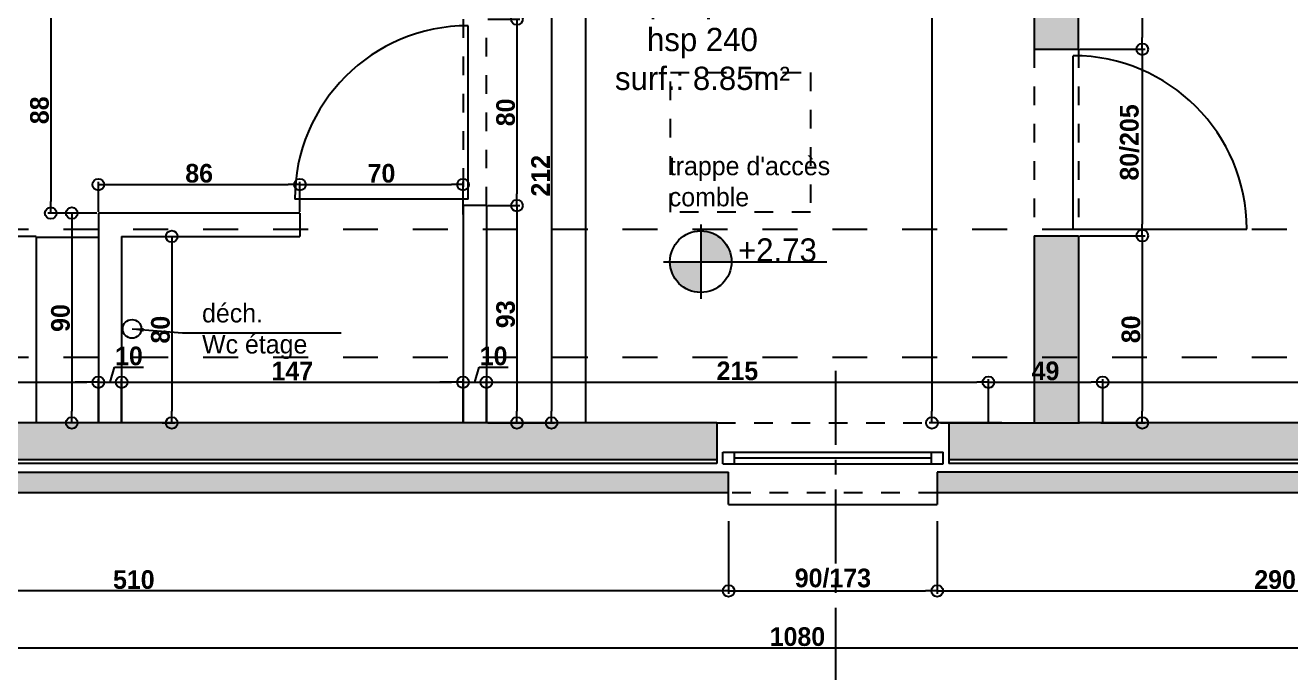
# Model space of a CAD drawing. Header units: millimetres. Extents: x -44462 to 306987, y -116160 to 12874.
# Drawn here: x -8121 to -7578, y -56552 to -56275 of the extents above; entities that cross this region are included whole.
import ezdxf

# ---------------------------------------------------------------- set-up
doc = ezdxf.new("R2010")
doc.units = ezdxf.units.MM
doc.header["$PDMODE"] = 35
doc.header["$PDSIZE"] = 10
doc.linetypes.add('AXES', pattern=[50.8, 31.75, -6.35, 6.35, -6.35])
doc.linetypes.add('TRAIT_4', pattern=[20, 10, -10])
for name, color, linetype in [('AVP_HACHURES', 8, 'Continuous'), ('BLANC', 7, 'Continuous'), ('COTES', 1, 'Continuous'), ('COULEUR 8', 8, 'Continuous'), ('CYAN', 4, 'Continuous'), ('EGOUTTAGE', 6, 'Continuous'), ('EQUIP', 5, 'Continuous'), ('JAUNE', 2, 'Continuous'), ('ROUGE', 1, 'Continuous'), ('TEXTE', 1, 'Continuous')]:
    doc.layers.add(name, color=color, linetype=linetype)
doc.styles.add('CENTURY GOTHIC', font='GOTHIC.TTF')
doc.styles.add('Century Gothic Gras', font='GOTHICB.TTF')
doc.styles.add('COMICS', font='comic.TTF', dxfattribs={"height": 10})
doc.dimstyles.new('1-50', dxfattribs={"dimtxt": 8, "dimasz": 5, "dimexe": 1.25, "dimexo": 0.625, "dimtad": 1, "dimdec": 0, "dimtxsty": 'Century Gothic Gras', "dimblk": 'ORIGIN', "dimcen": 5, "dimclrd": 8, "dimclre": 5, "dimclrt": 6, "dimadec": 0, "dimazin": 0, "dimtfac": 1, "dimtdec": 0, "dimtmove": 0, "dimatfit": 3, "dimfxl": 0, "dimarcsym": 0})

# ---------------------------------------------------------------- blocks, each defined once
blk = doc.blocks.new('_Origin')
at = {"color": 0, "linetype": 'Continuous', "lineweight": -2}
blk.add_line((0, 0), (-1, 0), dxfattribs=at)
blk.add_circle((0, 0), 0.5, dxfattribs=at)
blk = doc.blocks.new('*D222')
at = {"layer": 'COTES', "color": 8, "lineweight": -2}
for p, q in [((-8085.09, -56427.74), (-8083.18, -56421.35)), ((-8083.18, -56421.35), (-8070.71, -56421.35)), ((-8095.09, -56427.74), (-8100.09, -56427.74)), ((-8090.09, -56427.74), (-8080.09, -56427.74)), ((-8090.09, -56427.74), (-8080.09, -56427.74)), ((-8075.09, -56427.74), (-8070.09, -56427.74))]:
    blk.add_line(p, q, dxfattribs=at)
at = {"layer": 'COTES', "color": 5, "lineweight": -2}
for p, q in [((-8090.09, -56444.57), (-8090.09, -56426.49)), ((-8080.09, -56444.57), (-8080.09, -56426.49))]:
    blk.add_line(p, q, dxfattribs=at)
at = {"layer": 'Defpoints', "color": 0}
for p in [(-8080.09, -56427.74), (-8090.09, -56445.19), (-8080.09, -56445.19)]:
    blk.add_point(p, dxfattribs=at)
at = {"layer": 'COTES', "color": 8, "lineweight": -2, "xscale": 5, "yscale": 5, "zscale": 5}
blk.add_blockref('_Origin', (-8090.09, -56427.74), dxfattribs=at)
at = {"layer": 'COTES', "color": 8, "lineweight": -2, "xscale": 5, "yscale": 5, "zscale": 5, "rotation": 180}
blk.add_blockref('_Origin', (-8080.09, -56427.74), dxfattribs=at)
at = {"layer": 'COTES', "color": 6, "insert": (-8076.95, -56416.52), "char_height": 8, "attachment_point": 5, "style": 'Century Gothic Gras'}
blk.add_mtext('10', dxfattribs=at)
blk = doc.blocks.new('*D223')
at = {"layer": 'COTES', "color": 5, "lineweight": -2}
for p, q in [((-8080.09, -56444.57), (-8080.09, -56426.49)), ((-7933.59, -56444.57), (-7933.59, -56426.49))]:
    blk.add_line(p, q, dxfattribs=at)
at = {"layer": 'COTES', "color": 8, "lineweight": -2}
blk.add_line((-8075.09, -56427.74), (-7938.59, -56427.74), dxfattribs=at)
at = {"layer": 'Defpoints', "color": 0}
for p in [(-7933.59, -56427.74), (-8080.09, -56445.19), (-7933.59, -56445.19)]:
    blk.add_point(p, dxfattribs=at)
at = {"layer": 'COTES', "color": 8, "lineweight": -2, "xscale": 5, "yscale": 5, "zscale": 5, "rotation": 180}
blk.add_blockref('_Origin', (-8080.09, -56427.74), dxfattribs=at)
at = {"layer": 'COTES', "color": 8, "lineweight": -2, "xscale": 5, "yscale": 5, "zscale": 5}
blk.add_blockref('_Origin', (-7933.59, -56427.74), dxfattribs=at)
at = {"layer": 'COTES', "color": 6, "insert": (-8006.84, -56422.91), "char_height": 8, "attachment_point": 5, "style": 'Century Gothic Gras'}
blk.add_mtext('147', dxfattribs=at)
blk = doc.blocks.new('*D294')
at = {"layer": 'COTES', "color": 8, "lineweight": -2}
for p, q in [((-7928.59, -56427.74), (-7926.68, -56421.35)), ((-7926.68, -56421.35), (-7914.21, -56421.35)), ((-7938.59, -56427.74), (-7943.59, -56427.74)), ((-7933.59, -56427.74), (-7923.59, -56427.74)), ((-7933.59, -56427.74), (-7923.59, -56427.74)), ((-7918.59, -56427.74), (-7913.59, -56427.74))]:
    blk.add_line(p, q, dxfattribs=at)
at = {"layer": 'COTES', "color": 5, "lineweight": -2}
for p, q in [((-7933.59, -56444.57), (-7933.59, -56426.49)), ((-7923.59, -56444.57), (-7923.59, -56426.49))]:
    blk.add_line(p, q, dxfattribs=at)
at = {"layer": 'Defpoints', "color": 0}
for p in [(-7923.59, -56427.74), (-7933.59, -56445.19), (-7923.59, -56445.19)]:
    blk.add_point(p, dxfattribs=at)
at = {"layer": 'COTES', "color": 8, "lineweight": -2, "xscale": 5, "yscale": 5, "zscale": 5}
blk.add_blockref('_Origin', (-7933.59, -56427.74), dxfattribs=at)
at = {"layer": 'COTES', "color": 8, "lineweight": -2, "xscale": 5, "yscale": 5, "zscale": 5, "rotation": 180}
blk.add_blockref('_Origin', (-7923.59, -56427.74), dxfattribs=at)
at = {"layer": 'COTES', "color": 6, "insert": (-7920.45, -56416.52), "char_height": 8, "attachment_point": 5, "style": 'Century Gothic Gras'}
blk.add_mtext('10', dxfattribs=at)
blk = doc.blocks.new('*D367')
at = {"layer": 'COTES', "color": 5, "lineweight": -2}
for p, q in [((-7819.64, -56487.28), (-7819.64, -56518.53)), ((-7730.11, -56487.28), (-7730.11, -56518.53))]:
    blk.add_line(p, q, dxfattribs=at)
at = {"layer": 'COTES', "color": 8, "lineweight": -2}
blk.add_line((-7814.64, -56517.28), (-7735.11, -56517.28), dxfattribs=at)
at = {"layer": 'Defpoints', "color": 0}
for p in [(-7819.64, -56475.19), (-7730.11, -56477.69), (-7730.11, -56517.28)]:
    blk.add_point(p, dxfattribs=at)
at = {"layer": 'COTES', "color": 8, "lineweight": -2, "xscale": 5, "yscale": 5, "zscale": 5, "rotation": 180}
blk.add_blockref('_Origin', (-7819.64, -56517.28), dxfattribs=at)
at = {"layer": 'COTES', "color": 8, "lineweight": -2, "xscale": 5, "yscale": 5, "zscale": 5}
blk.add_blockref('_Origin', (-7730.11, -56517.28), dxfattribs=at)
at = {"layer": 'COTES', "color": 6, "insert": (-7774.87, -56511.83), "char_height": 8, "attachment_point": 5, "style": 'Century Gothic Gras'}
blk.add_mtext('90/173', dxfattribs=at)
blk = doc.blocks.new('*D368')
at = {"layer": 'COTES', "color": 5, "lineweight": -2}
for p, q in [((-8330.09, -56511.75), (-8330.09, -56543)), ((-7250.09, -56511.75), (-7250.09, -56543))]:
    blk.add_line(p, q, dxfattribs=at)
at = {"layer": 'COTES', "color": 8, "lineweight": -2}
blk.add_line((-8325.09, -56541.75), (-7255.09, -56541.75), dxfattribs=at)
at = {"layer": 'Defpoints', "color": 0}
for p in [(-7250.09, -56472.94), (-8330.09, -56475.03), (-7250.09, -56541.75)]:
    blk.add_point(p, dxfattribs=at)
at = {"layer": 'COTES', "color": 8, "lineweight": -2, "xscale": 5, "yscale": 5, "zscale": 5, "rotation": 180}
blk.add_blockref('_Origin', (-8330.09, -56541.75), dxfattribs=at)
at = {"layer": 'COTES', "color": 8, "lineweight": -2, "xscale": 5, "yscale": 5, "zscale": 5}
blk.add_blockref('_Origin', (-7250.09, -56541.75), dxfattribs=at)
at = {"layer": 'COTES', "color": 6, "insert": (-7790.09, -56536.93), "char_height": 8, "attachment_point": 5, "style": 'Century Gothic Gras'}
blk.add_mtext('1080', dxfattribs=at)
blk = doc.blocks.new('*D258')
at = {"layer": 'COTES', "color": 5, "lineweight": -2}
for p, q in [((-7730.11, -56487.28), (-7730.11, -56518.53)), ((-7440.09, -56487.28), (-7440.09, -56518.53))]:
    blk.add_line(p, q, dxfattribs=at)
at = {"layer": 'COTES', "color": 8, "lineweight": -2}
blk.add_line((-7725.11, -56517.28), (-7445.09, -56517.28), dxfattribs=at)
at = {"layer": 'Defpoints', "color": 0}
for p in [(-7440.09, -56470.77), (-7730.11, -56475.19), (-7440.09, -56517.28)]:
    blk.add_point(p, dxfattribs=at)
at = {"layer": 'COTES', "color": 8, "lineweight": -2, "xscale": 5, "yscale": 5, "zscale": 5, "rotation": 180}
blk.add_blockref('_Origin', (-7730.11, -56517.28), dxfattribs=at)
at = {"layer": 'COTES', "color": 8, "lineweight": -2, "xscale": 5, "yscale": 5, "zscale": 5}
blk.add_blockref('_Origin', (-7440.09, -56517.28), dxfattribs=at)
at = {"layer": 'COTES', "color": 6, "insert": (-7585.1, -56512.46), "char_height": 8, "attachment_point": 5, "style": 'Century Gothic Gras'}
blk.add_mtext('290', dxfattribs=at)
blk = doc.blocks.new('Bain3')
at = {"layer": 'EQUIP'}
for p, q in [((-80, 0), (-80, -180)), ((-80, 0), (0, 0)), ((0, 0), (0, -180)), ((-6.5, -89.88), (-7.37, -85.88)), ((-2.99, -89.88), (-2.12, -85.88)), ((-4.74, -90.31), (-13.48, -90.31)), ((-4.74, -94.31), (-13.48, -94.31)), ((-6.5, -94.75), (-7.37, -98.75)), ((-2.99, -94.75), (-2.12, -98.75)), ((-80, -180), (0, -180))]:
    blk.add_line(p, q, dxfattribs=at)
for radius in [3.5, 2.33]:
    blk.add_circle((-41.99, -23.68), radius, dxfattribs=at)
for centre, radius, start, end in [((-62.99, -25.39), 10, 111.3137, 180.2235), ((-42.5, -85.55), 73.55, 70.8516, 109.1484), ((-22.01, -25.39), 10, 359.7765, 68.6863), ((849.57, -90.15), 924.83, 175.98652, 184.01922), ((-934.57, -90.15), 924.83, 359.99006, 4.01348), ((-4.74, -87.07), 2.88, 24.484, 155.516), ((-13.48, -92.31), 2, 90, 270), ((-4.74, -92.31), 3, 221.8103, 138.1897), ((-4.74, -92.31), 2, 270, 90), ((-934.57, -90.15), 924.83, 355.98078, 359.74225), ((-4.74, -97.56), 2.88, 204.484, 335.516), ((-62.99, -154.61), 10, 179.7765, 248.6863), ((-22.01, -154.61), 10, 291.3137, 0.2235), ((-42.5, -94.45), 73.55, 250.8516, 289.1484)]:
    blk.add_arc(centre, radius, start, end, dxfattribs=at)
blk = doc.blocks.new('*D346')
at = {"layer": 'COTES', "color": 5, "lineweight": -2}
for p, q in [((-8330.09, -56487.28), (-8330.09, -56518.53)), ((-7819.64, -56503.53), (-7819.64, -56518.53))]:
    blk.add_line(p, q, dxfattribs=at)
at = {"layer": 'COTES', "color": 8, "lineweight": -2}
blk.add_line((-7824.64, -56517.28), (-8325.09, -56517.28), dxfattribs=at)
at = {"layer": 'Defpoints', "color": 0}
for p in [(-8330.09, -56475.19), (-7819.64, -56502.91), (-8330.09, -56517.28)]:
    blk.add_point(p, dxfattribs=at)
at = {"layer": 'COTES', "color": 8, "lineweight": -2, "xscale": 5, "yscale": 5, "zscale": 5, "rotation": 180}
blk.add_blockref('_Origin', (-8330.09, -56517.28), dxfattribs=at)
at = {"layer": 'COTES', "color": 8, "lineweight": -2, "xscale": 5, "yscale": 5, "zscale": 5}
blk.add_blockref('_Origin', (-7819.64, -56517.28), dxfattribs=at)
at = {"layer": 'COTES', "color": 6, "insert": (-8074.87, -56512.46), "char_height": 8, "attachment_point": 5, "style": 'Century Gothic Gras'}
blk.add_mtext('510', dxfattribs=at)
blk = doc.blocks.new('*D354')
at = {"layer": 'COTES', "color": 5, "lineweight": -2}
for p, q in [((-8099.72, -56266.97), (-8111.74, -56266.97)), ((-8090.72, -56355.19), (-8111.74, -56355.19))]:
    blk.add_line(p, q, dxfattribs=at)
at = {"layer": 'COTES', "color": 8, "lineweight": -2}
blk.add_line((-8110.49, -56271.97), (-8110.49, -56350.19), dxfattribs=at)
at = {"layer": 'Defpoints', "color": 0}
for p in [(-8099.09, -56266.97), (-8110.49, -56355.19), (-8090.09, -56355.19)]:
    blk.add_point(p, dxfattribs=at)
at = {"layer": 'COTES', "color": 8, "lineweight": -2, "xscale": 5, "yscale": 5, "zscale": 5}
for p, rotation in [((-8110.49, -56266.97), 90), ((-8110.49, -56355.19), 270)]:
    blk.add_blockref('_Origin', p, dxfattribs=dict(at, rotation=rotation))
at = {"layer": 'COTES', "color": 6, "insert": (-8115.32, -56311.08), "char_height": 8, "attachment_point": 5, "rotation": 90, "style": 'Century Gothic Gras'}
blk.add_mtext('88', dxfattribs=at)
blk = doc.blocks.new('*D355')
at = {"layer": 'COTES', "color": 5, "lineweight": -2}
for p, q in [((-8090.72, -56355.19), (-8102.74, -56355.19)), ((-8090.72, -56445.19), (-8102.74, -56445.19))]:
    blk.add_line(p, q, dxfattribs=at)
at = {"layer": 'COTES', "color": 8, "lineweight": -2}
blk.add_line((-8101.49, -56360.19), (-8101.49, -56440.19), dxfattribs=at)
at = {"layer": 'Defpoints', "color": 0}
for p in [(-8090.09, -56355.19), (-8101.49, -56445.19), (-8090.09, -56445.19)]:
    blk.add_point(p, dxfattribs=at)
at = {"layer": 'COTES', "color": 8, "lineweight": -2, "xscale": 5, "yscale": 5, "zscale": 5}
for p, rotation in [((-8101.49, -56355.19), 90), ((-8101.49, -56445.19), 270)]:
    blk.add_blockref('_Origin', p, dxfattribs=dict(at, rotation=rotation))
at = {"layer": 'COTES', "color": 6, "insert": (-8106.32, -56400.19), "char_height": 8, "attachment_point": 5, "rotation": 90, "style": 'Century Gothic Gras'}
blk.add_mtext('90', dxfattribs=at)
blk = doc.blocks.new('*D356')
at = {"layer": 'COTES', "color": 5, "lineweight": -2}
for p, q in [((-8300.09, -56444.57), (-8300.09, -56426.49)), ((-8090.09, -56444.57), (-8090.09, -56426.49))]:
    blk.add_line(p, q, dxfattribs=at)
at = {"layer": 'COTES', "color": 8, "lineweight": -2}
blk.add_line((-8295.09, -56427.74), (-8095.09, -56427.74), dxfattribs=at)
at = {"layer": 'Defpoints', "color": 0}
for p in [(-8090.09, -56427.74), (-8300.09, -56445.19), (-8090.09, -56445.19)]:
    blk.add_point(p, dxfattribs=at)
at = {"layer": 'COTES', "color": 8, "lineweight": -2, "xscale": 5, "yscale": 5, "zscale": 5, "rotation": 180}
blk.add_blockref('_Origin', (-8300.09, -56427.74), dxfattribs=at)
at = {"layer": 'COTES', "color": 8, "lineweight": -2, "xscale": 5, "yscale": 5, "zscale": 5}
blk.add_blockref('_Origin', (-8090.09, -56427.74), dxfattribs=at)
at = {"layer": 'COTES', "color": 6, "insert": (-8195.09, -56422.91), "char_height": 8, "attachment_point": 5, "style": 'Century Gothic Gras'}
blk.add_mtext('210', dxfattribs=at)
blk = doc.blocks.new('*D252')
at = {"layer": 'COTES', "color": 8, "lineweight": -2}
for p, q in [((-8085.09, -56427.74), (-8083.18, -56421.35)), ((-8083.18, -56421.35), (-8070.71, -56421.35)), ((-8095.09, -56427.74), (-8100.09, -56427.74)), ((-8090.09, -56427.74), (-8080.09, -56427.74)), ((-8090.09, -56427.74), (-8080.09, -56427.74)), ((-8075.09, -56427.74), (-8070.09, -56427.74))]:
    blk.add_line(p, q, dxfattribs=at)
at = {"layer": 'COTES', "color": 5, "lineweight": -2}
for p, q in [((-8090.09, -56444.57), (-8090.09, -56426.49)), ((-8080.09, -56444.57), (-8080.09, -56426.49))]:
    blk.add_line(p, q, dxfattribs=at)
at = {"layer": 'Defpoints', "color": 0}
for p in [(-8080.09, -56427.74), (-8090.09, -56445.19), (-8080.09, -56445.19)]:
    blk.add_point(p, dxfattribs=at)
at = {"layer": 'COTES', "color": 8, "lineweight": -2, "xscale": 5, "yscale": 5, "zscale": 5}
blk.add_blockref('_Origin', (-8090.09, -56427.74), dxfattribs=at)
at = {"layer": 'COTES', "color": 8, "lineweight": -2, "xscale": 5, "yscale": 5, "zscale": 5, "rotation": 180}
blk.add_blockref('_Origin', (-8080.09, -56427.74), dxfattribs=at)
at = {"layer": 'COTES', "color": 6, "insert": (-8076.95, -56416.52), "char_height": 8, "attachment_point": 5, "style": 'Century Gothic Gras'}
blk.add_mtext('10', dxfattribs=at)
blk = doc.blocks.new('*D253')
at = {"layer": 'COTES', "color": 5, "lineweight": -2}
for p, q in [((-8080.09, -56444.57), (-8080.09, -56426.49)), ((-7933.59, -56444.57), (-7933.59, -56426.49))]:
    blk.add_line(p, q, dxfattribs=at)
at = {"layer": 'COTES', "color": 8, "lineweight": -2}
blk.add_line((-8075.09, -56427.74), (-7938.59, -56427.74), dxfattribs=at)
at = {"layer": 'Defpoints', "color": 0}
for p in [(-7933.59, -56427.74), (-8080.09, -56445.19), (-7933.59, -56445.19)]:
    blk.add_point(p, dxfattribs=at)
at = {"layer": 'COTES', "color": 8, "lineweight": -2, "xscale": 5, "yscale": 5, "zscale": 5, "rotation": 180}
blk.add_blockref('_Origin', (-8080.09, -56427.74), dxfattribs=at)
at = {"layer": 'COTES', "color": 8, "lineweight": -2, "xscale": 5, "yscale": 5, "zscale": 5}
blk.add_blockref('_Origin', (-7933.59, -56427.74), dxfattribs=at)
at = {"layer": 'COTES', "color": 6, "insert": (-8006.84, -56422.91), "char_height": 8, "attachment_point": 5, "style": 'Century Gothic Gras'}
blk.add_mtext('147', dxfattribs=at)
blk = doc.blocks.new('*D254')
at = {"layer": 'COTES', "color": 8, "lineweight": -2}
for p, q in [((-7928.59, -56427.74), (-7926.68, -56421.35)), ((-7926.68, -56421.35), (-7914.21, -56421.35)), ((-7938.59, -56427.74), (-7943.59, -56427.74)), ((-7933.59, -56427.74), (-7923.59, -56427.74)), ((-7933.59, -56427.74), (-7923.59, -56427.74)), ((-7918.59, -56427.74), (-7913.59, -56427.74))]:
    blk.add_line(p, q, dxfattribs=at)
at = {"layer": 'COTES', "color": 5, "lineweight": -2}
for p, q in [((-7933.59, -56444.57), (-7933.59, -56426.49)), ((-7923.59, -56444.57), (-7923.59, -56426.49))]:
    blk.add_line(p, q, dxfattribs=at)
at = {"layer": 'Defpoints', "color": 0}
for p in [(-7923.59, -56427.74), (-7933.59, -56445.19), (-7923.59, -56445.19)]:
    blk.add_point(p, dxfattribs=at)
at = {"layer": 'COTES', "color": 8, "lineweight": -2, "xscale": 5, "yscale": 5, "zscale": 5}
blk.add_blockref('_Origin', (-7933.59, -56427.74), dxfattribs=at)
at = {"layer": 'COTES', "color": 8, "lineweight": -2, "xscale": 5, "yscale": 5, "zscale": 5, "rotation": 180}
blk.add_blockref('_Origin', (-7923.59, -56427.74), dxfattribs=at)
at = {"layer": 'COTES', "color": 6, "insert": (-7920.45, -56416.52), "char_height": 8, "attachment_point": 5, "style": 'Century Gothic Gras'}
blk.add_mtext('10', dxfattribs=at)
blk = doc.blocks.new('*D255')
at = {"layer": 'COTES', "color": 5, "lineweight": -2}
for p, q in [((-7923.59, -56444.57), (-7923.59, -56426.49)), ((-7708.1, -56444.57), (-7708.1, -56426.49))]:
    blk.add_line(p, q, dxfattribs=at)
at = {"layer": 'COTES', "color": 8, "lineweight": -2}
blk.add_line((-7918.59, -56427.74), (-7713.1, -56427.74), dxfattribs=at)
at = {"layer": 'Defpoints', "color": 0}
for p in [(-7708.1, -56427.74), (-7923.59, -56445.19), (-7708.1, -56445.19)]:
    blk.add_point(p, dxfattribs=at)
at = {"layer": 'COTES', "color": 8, "lineweight": -2, "xscale": 5, "yscale": 5, "zscale": 5, "rotation": 180}
blk.add_blockref('_Origin', (-7923.59, -56427.74), dxfattribs=at)
at = {"layer": 'COTES', "color": 8, "lineweight": -2, "xscale": 5, "yscale": 5, "zscale": 5}
blk.add_blockref('_Origin', (-7708.1, -56427.74), dxfattribs=at)
at = {"layer": 'COTES', "color": 6, "insert": (-7815.85, -56422.91), "char_height": 8, "attachment_point": 5, "style": 'Century Gothic Gras'}
blk.add_mtext('215', dxfattribs=at)
blk = doc.blocks.new('*D357')
at = {"layer": 'COTES', "color": 5, "lineweight": -2}
for p, q in [((-7708.1, -56444.57), (-7708.1, -56426.49)), ((-7659.09, -56444.57), (-7659.09, -56426.49))]:
    blk.add_line(p, q, dxfattribs=at)
at = {"layer": 'COTES', "color": 8, "lineweight": -2}
blk.add_line((-7703.1, -56427.74), (-7664.09, -56427.74), dxfattribs=at)
at = {"layer": 'Defpoints', "color": 0}
for p in [(-7659.09, -56427.74), (-7708.1, -56445.19), (-7659.09, -56445.19)]:
    blk.add_point(p, dxfattribs=at)
at = {"layer": 'COTES', "color": 8, "lineweight": -2, "xscale": 5, "yscale": 5, "zscale": 5, "rotation": 180}
blk.add_blockref('_Origin', (-7708.1, -56427.74), dxfattribs=at)
at = {"layer": 'COTES', "color": 8, "lineweight": -2, "xscale": 5, "yscale": 5, "zscale": 5}
blk.add_blockref('_Origin', (-7659.09, -56427.74), dxfattribs=at)
at = {"layer": 'COTES', "color": 6, "insert": (-7683.6, -56422.91), "char_height": 8, "attachment_point": 5, "style": 'Century Gothic Gras'}
blk.add_mtext('49', dxfattribs=at)
blk = doc.blocks.new('*D358')
at = {"layer": 'COTES', "color": 5, "lineweight": -2}
for p, q in [((-7659.09, -56444.57), (-7659.09, -56426.49)), ((-7280.09, -56444.57), (-7280.09, -56426.49))]:
    blk.add_line(p, q, dxfattribs=at)
at = {"layer": 'COTES', "color": 8, "lineweight": -2}
blk.add_line((-7654.09, -56427.74), (-7285.09, -56427.74), dxfattribs=at)
at = {"layer": 'Defpoints', "color": 0}
for p in [(-7280.09, -56427.74), (-7659.09, -56445.19), (-7280.09, -56445.19)]:
    blk.add_point(p, dxfattribs=at)
at = {"layer": 'COTES', "color": 8, "lineweight": -2, "xscale": 5, "yscale": 5, "zscale": 5, "rotation": 180}
blk.add_blockref('_Origin', (-7659.09, -56427.74), dxfattribs=at)
at = {"layer": 'COTES', "color": 8, "lineweight": -2, "xscale": 5, "yscale": 5, "zscale": 5}
blk.add_blockref('_Origin', (-7280.09, -56427.74), dxfattribs=at)
at = {"layer": 'COTES', "color": 6, "insert": (-7469.59, -56422.91), "char_height": 8, "attachment_point": 5, "style": 'Century Gothic Gras'}
blk.add_mtext('379', dxfattribs=at)
blk = doc.blocks.new('*D360')
at = {"layer": 'COTES', "color": 5, "lineweight": -2}
for p, q in [((-7922.97, -56271.97), (-7909.21, -56271.97)), ((-7922.97, -56351.97), (-7909.21, -56351.97))]:
    blk.add_line(p, q, dxfattribs=at)
at = {"layer": 'COTES', "color": 8, "lineweight": -2}
blk.add_line((-7910.46, -56276.97), (-7910.46, -56346.97), dxfattribs=at)
at = {"layer": 'Defpoints', "color": 0}
for p in [(-7923.59, -56271.97), (-7923.59, -56351.97), (-7910.46, -56351.97)]:
    blk.add_point(p, dxfattribs=at)
at = {"layer": 'COTES', "color": 8, "lineweight": -2, "xscale": 5, "yscale": 5, "zscale": 5}
for p, rotation in [((-7910.46, -56271.97), 90), ((-7910.46, -56351.97), 270)]:
    blk.add_blockref('_Origin', p, dxfattribs=dict(at, rotation=rotation))
at = {"layer": 'COTES', "color": 6, "insert": (-7915.28, -56311.97), "char_height": 8, "attachment_point": 5, "rotation": 90, "style": 'Century Gothic Gras'}
blk.add_mtext('80', dxfattribs=at)
blk = doc.blocks.new('*D361')
at = {"layer": 'COTES', "color": 5, "lineweight": -2}
for p, q in [((-7922.97, -56351.97), (-7909.21, -56351.97)), ((-7922.97, -56445.19), (-7909.21, -56445.19))]:
    blk.add_line(p, q, dxfattribs=at)
at = {"layer": 'COTES', "color": 8, "lineweight": -2}
blk.add_line((-7910.46, -56356.97), (-7910.46, -56440.19), dxfattribs=at)
at = {"layer": 'Defpoints', "color": 0}
for p in [(-7923.59, -56351.97), (-7923.59, -56445.19), (-7910.46, -56445.19)]:
    blk.add_point(p, dxfattribs=at)
at = {"layer": 'COTES', "color": 8, "lineweight": -2, "xscale": 5, "yscale": 5, "zscale": 5}
for p, rotation in [((-7910.46, -56351.97), 90), ((-7910.46, -56445.19), 270)]:
    blk.add_blockref('_Origin', p, dxfattribs=dict(at, rotation=rotation))
at = {"layer": 'COTES', "color": 6, "insert": (-7915.28, -56398.58), "char_height": 8, "attachment_point": 5, "rotation": 90, "style": 'Century Gothic Gras'}
blk.add_mtext('93', dxfattribs=at)
blk = doc.blocks.new('*D364')
at = {"layer": 'COTES', "color": 5, "lineweight": -2}
for p, q in [((-7720.73, -56046.4), (-7733.59, -56046.4)), ((-7702.34, -56445.19), (-7733.59, -56445.19))]:
    blk.add_line(p, q, dxfattribs=at)
at = {"layer": 'COTES', "color": 8, "lineweight": -2}
blk.add_line((-7732.34, -56051.4), (-7732.34, -56440.19), dxfattribs=at)
at = {"layer": 'Defpoints', "color": 0}
for p in [(-7720.11, -56046.4), (-7732.34, -56445.19), (-7669.09, -56445.19)]:
    blk.add_point(p, dxfattribs=at)
at = {"layer": 'COTES', "color": 8, "lineweight": -2, "xscale": 5, "yscale": 5, "zscale": 5}
for p, rotation in [((-7732.34, -56046.4), 90), ((-7732.34, -56445.19), 270)]:
    blk.add_blockref('_Origin', p, dxfattribs=dict(at, rotation=rotation))
at = {"layer": 'COTES', "color": 6, "insert": (-7737.17, -56245.8), "char_height": 8, "attachment_point": 5, "rotation": 90, "style": 'Century Gothic Gras'}
blk.add_mtext('399', dxfattribs=at)
blk = doc.blocks.new('A$C1BC9630A')
at = {"color": 2}
blk.add_line((-3.5, 3.5), (-3.5, 96.5), dxfattribs=at)
at = {"color": 1}
blk.add_line((-3.5, 3.5), (-96.5, 3.5), dxfattribs=at)
at = {"color": 2}
blk.add_arc((-3.5, 3.5), 93, 90, 180, dxfattribs=at)
blk = doc.blocks.new('*D228')
at = {"layer": 'COULEUR 8', "color": 5, "lineweight": -2}
for p, q in [((-7922.97, -56233.15), (-7894.36, -56233.15)), ((-7922.97, -56445.19), (-7894.36, -56445.19))]:
    blk.add_line(p, q, dxfattribs=at)
at = {"layer": 'COULEUR 8', "color": 8, "lineweight": -2}
blk.add_line((-7895.61, -56238.15), (-7895.61, -56440.19), dxfattribs=at)
at = {"layer": 'Defpoints', "color": 0}
for p in [(-7923.59, -56233.15), (-7923.59, -56445.19), (-7895.61, -56445.19)]:
    blk.add_point(p, dxfattribs=at)
at = {"layer": 'COULEUR 8', "color": 8, "lineweight": -2, "xscale": 5, "yscale": 5, "zscale": 5}
for p, rotation in [((-7895.61, -56233.15), 90), ((-7895.61, -56445.19), 270)]:
    blk.add_blockref('_Origin', p, dxfattribs=dict(at, rotation=rotation))
at = {"layer": 'COULEUR 8', "color": 6, "insert": (-7900.33, -56339.17), "char_height": 8, "attachment_point": 5, "rotation": 90, "style": 'Century Gothic Gras'}
blk.add_mtext('212', dxfattribs=at)
blk = doc.blocks.new('*D325')
at = {"layer": 'COULEUR 8', "color": 5, "lineweight": -2}
for p, q in [((-8062.71, -56365.19), (-8057.34, -56365.19)), ((-8062.71, -56445.19), (-8057.34, -56445.19))]:
    blk.add_line(p, q, dxfattribs=at)
at = {"layer": 'COULEUR 8', "color": 8, "lineweight": -2}
blk.add_line((-8058.59, -56370.19), (-8058.59, -56440.19), dxfattribs=at)
at = {"layer": 'Defpoints', "color": 0}
for p in [(-8063.34, -56365.19), (-8063.34, -56445.19), (-8058.59, -56445.19)]:
    blk.add_point(p, dxfattribs=at)
at = {"layer": 'COULEUR 8', "color": 8, "lineweight": -2, "xscale": 5, "yscale": 5, "zscale": 5}
for p, rotation in [((-8058.59, -56365.19), 90), ((-8058.59, -56445.19), 270)]:
    blk.add_blockref('_Origin', p, dxfattribs=dict(at, rotation=rotation))
at = {"layer": 'COULEUR 8', "color": 6, "insert": (-8063.42, -56405.19), "char_height": 8, "attachment_point": 5, "rotation": 90, "style": 'Century Gothic Gras'}
blk.add_mtext('80', dxfattribs=at)
blk = doc.blocks.new('niveau_plan')
h = blk.add_hatch(color=256)
h.paths.add_polyline_path([(13.21, 0, 0.414214), (0, 13.21), (0, 0)])
h.paths.add_polyline_path([(-13.21, 0, 0.414214), (0, -13.21), (0, 0)])
for p, q in [((0, 15.98), (0, -15.98)), ((-15.98, 0), (54.12, 0))]:
    blk.add_line(p, q)
blk.add_circle((0, 0), 13.21)
at = {"style": 'COMICS'}
for tag, p in [('NIVEAUPLANS', (15.98, 0)), ('COMMENTAIRE', (15.98, -14.56))]:
    blk.add_attdef(tag, p, '', height=10, dxfattribs=at)
blk = doc.blocks.new('*D288')
at = {"layer": 'COULEUR 8', "color": 5, "lineweight": -2}
for p, q in [((-8090.09, -56354.57), (-8090.09, -56341.71)), ((-8003.59, -56354.57), (-8003.59, -56341.71))]:
    blk.add_line(p, q, dxfattribs=at)
at = {"layer": 'COULEUR 8', "color": 8, "lineweight": -2}
blk.add_line((-8085.09, -56342.96), (-8008.59, -56342.96), dxfattribs=at)
at = {"layer": 'Defpoints', "color": 0}
for p in [(-8003.59, -56342.96), (-8090.09, -56355.19), (-8003.59, -56355.19)]:
    blk.add_point(p, dxfattribs=at)
at = {"layer": 'COULEUR 8', "color": 8, "lineweight": -2, "xscale": 5, "yscale": 5, "zscale": 5, "rotation": 180}
blk.add_blockref('_Origin', (-8090.09, -56342.96), dxfattribs=at)
at = {"layer": 'COULEUR 8', "color": 8, "lineweight": -2, "xscale": 5, "yscale": 5, "zscale": 5}
blk.add_blockref('_Origin', (-8003.59, -56342.96), dxfattribs=at)
at = {"layer": 'COULEUR 8', "color": 6, "insert": (-8046.84, -56338.14), "char_height": 8, "attachment_point": 5, "style": 'Century Gothic Gras'}
blk.add_mtext('86', dxfattribs=at)
blk = doc.blocks.new('*D289')
at = {"layer": 'COULEUR 8', "color": 5, "lineweight": -2}
for p, q in [((-8003.59, -56354.57), (-8003.59, -56341.71)), ((-7933.59, -56355.8), (-7933.59, -56341.71))]:
    blk.add_line(p, q, dxfattribs=at)
at = {"layer": 'COULEUR 8', "color": 8, "lineweight": -2}
blk.add_line((-7998.59, -56342.96), (-7938.59, -56342.96), dxfattribs=at)
at = {"layer": 'Defpoints', "color": 0}
for p in [(-7933.59, -56342.96), (-8003.59, -56355.19), (-7933.59, -56356.43)]:
    blk.add_point(p, dxfattribs=at)
at = {"layer": 'COULEUR 8', "color": 8, "lineweight": -2, "xscale": 5, "yscale": 5, "zscale": 5, "rotation": 180}
blk.add_blockref('_Origin', (-8003.59, -56342.96), dxfattribs=at)
at = {"layer": 'COULEUR 8', "color": 8, "lineweight": -2, "xscale": 5, "yscale": 5, "zscale": 5}
blk.add_blockref('_Origin', (-7933.59, -56342.96), dxfattribs=at)
at = {"layer": 'COULEUR 8', "color": 6, "insert": (-7968.59, -56338.14), "char_height": 8, "attachment_point": 5, "style": 'Century Gothic Gras'}
blk.add_mtext('70', dxfattribs=at)
blk = doc.blocks.new('*D529')
at = {"layer": 'COTES', "color": 5, "lineweight": -2}
for p, q in [((-7668.87, -56364.87), (-7640.85, -56364.87)), ((-7659.87, -56445.19), (-7640.85, -56445.19))]:
    blk.add_line(p, q, dxfattribs=at)
at = {"layer": 'COTES', "color": 8, "lineweight": -2}
blk.add_line((-7642.1, -56369.87), (-7642.1, -56440.19), dxfattribs=at)
at = {"layer": 'Defpoints', "color": 0}
for p in [(-7669.49, -56364.87), (-7660.49, -56445.19), (-7642.1, -56445.19)]:
    blk.add_point(p, dxfattribs=at)
at = {"layer": 'COTES', "color": 8, "lineweight": -2, "xscale": 5, "yscale": 5, "zscale": 5}
for p, rotation in [((-7642.1, -56364.87), 90), ((-7642.1, -56445.19), 270)]:
    blk.add_blockref('_Origin', p, dxfattribs=dict(at, rotation=rotation))
at = {"layer": 'COTES', "color": 6, "insert": (-7646.93, -56405.03), "char_height": 8, "attachment_point": 5, "rotation": 90, "style": 'Century Gothic Gras'}
blk.add_mtext('80', dxfattribs=at)
blk = doc.blocks.new('*D527')
at = {"layer": 'COTES', "color": 5, "lineweight": -2}
for p, q in [((-7668.87, -56164.65), (-7640.85, -56164.65)), ((-7668.87, -56284.87), (-7640.85, -56284.87))]:
    blk.add_line(p, q, dxfattribs=at)
at = {"layer": 'COTES', "color": 8, "lineweight": -2}
blk.add_line((-7642.1, -56169.65), (-7642.1, -56279.87), dxfattribs=at)
at = {"layer": 'Defpoints', "color": 0}
for p in [(-7669.49, -56164.65), (-7669.49, -56284.87), (-7642.1, -56284.87)]:
    blk.add_point(p, dxfattribs=at)
at = {"layer": 'COTES', "color": 8, "lineweight": -2, "xscale": 5, "yscale": 5, "zscale": 5}
for p, rotation in [((-7642.1, -56164.65), 90), ((-7642.1, -56284.87), 270)]:
    blk.add_blockref('_Origin', p, dxfattribs=dict(at, rotation=rotation))
at = {"layer": 'COTES', "color": 6, "insert": (-7646.93, -56224.76), "char_height": 8, "attachment_point": 5, "rotation": 90, "style": 'Century Gothic Gras'}
blk.add_mtext('120', dxfattribs=at)
blk = doc.blocks.new('*D528')
at = {"layer": 'COTES', "color": 5, "lineweight": -2}
for p, q in [((-7668.24, -56284.87), (-7640.85, -56284.87)), ((-7668.87, -56364.87), (-7640.85, -56364.87))]:
    blk.add_line(p, q, dxfattribs=at)
at = {"layer": 'COTES', "color": 8, "lineweight": -2}
blk.add_line((-7642.1, -56289.87), (-7642.1, -56359.87), dxfattribs=at)
at = {"layer": 'Defpoints', "color": 0}
for p in [(-7668.87, -56284.87), (-7669.49, -56364.87), (-7642.1, -56364.87)]:
    blk.add_point(p, dxfattribs=at)
at = {"layer": 'COTES', "color": 8, "lineweight": -2, "xscale": 5, "yscale": 5, "zscale": 5}
for p, rotation in [((-7642.1, -56284.87), 90), ((-7642.1, -56364.87), 270)]:
    blk.add_blockref('_Origin', p, dxfattribs=dict(at, rotation=rotation))
at = {"layer": 'COTES', "color": 6, "insert": (-7647.55, -56324.87), "char_height": 8, "attachment_point": 5, "rotation": 90, "style": 'Century Gothic Gras'}
blk.add_mtext('80/205', dxfattribs=at)

msp = doc.modelspace()

# ---------------------------------------------------------------- hatches: boundary and pattern name
for points in [[(-7819.64, -56466.35), (-8321.32, -56466.35), (-8321.32, -56355.19), (-8330.09, -56355.19), (-8330.09, -56475.19), (-7819.64, -56475.19)], [(-7440.09, -56466.35), (-7730.11, -56466.35), (-7730.11, -56475.19), (-7440.09, -56475.19)]]:
    msp.add_hatch(color=254).paths.add_polyline_path(points)
at = {"layer": 'COULEUR 8'}
h = msp.add_hatch(color=253, dxfattribs=at)
h.paths.add_polyline_path([(-7445.09, -56445.19), (-7710.11, -56445.19), (-7720.11, -56445.19), (-7725.11, -56445.19), (-7725.11, -56461.05), (-7445.09, -56461.05)])
h.paths.add_polyline_path([(-7824.64, -56445.19), (-7923.59, -56445.19), (-7933.59, -56445.19), (-8300.09, -56445.19), (-8300.09, -56360.19), (-8315.95, -56360.19), (-8315.95, -56461.05), (-7824.64, -56461.05)])
h.paths.add_polyline_path([(-8300.09, -55969.19), (-8315.95, -55969.19), (-8315.95, -56271.19), (-8300.09, -56271.19)])
h.paths.add_polyline_path([(-8288.85, -56468.11), (-8288.85, -56452.27), (-8276.45, -56452.27), (-8276.45, -56468.11)], flags=9)
h.paths.add_polyline_path([(-8303.64, -56074.59), (-8303.64, -56059.37), (-8291.24, -56059.37), (-8291.24, -56074.59)], flags=9)
h = msp.add_hatch(color=253, dxfattribs=at)
h.paths.add_polyline_path([(-7710.11, -56150.65), (-7720.11, -56150.65), (-7720.11, -56164.65), (-7585.37, -56164.65), (-7585.37, -56150.65)])
h.paths.add_polyline_path([(-7585.37, -56150.65), (-7585.37, -56164.65), (-7280.09, -56164.65), (-7280.09, -56150.65)])
h.paths.add_polyline_path([(-7688.49, -56284.87), (-7669.49, -56284.87), (-7669.49, -56164.65), (-7688.49, -56164.65)])
h.paths.add_polyline_path([(-7669.49, -56364.87), (-7688.49, -56364.87), (-7688.49, -56417.19), (-7669.49, -56417.19)])
h.paths.add_polyline_path([(-7669.49, -56417.19), (-7688.49, -56417.19), (-7688.49, -56445.19), (-7669.49, -56445.19)])
h.paths.add_polyline_path([(-7687.16, -56163.25), (-7687.16, -56148.04), (-7674.96, -56148.04), (-7674.96, -56163.25)], flags=9)
h.paths.add_polyline_path([(-7344.57, -56162.25), (-7344.57, -56147.04), (-7332.36, -56147.04), (-7332.36, -56162.25)], flags=9)
h.paths.add_polyline_path([(-7691.45, -56416.71), (-7675.75, -56416.71), (-7675.75, -56429.11), (-7691.45, -56429.11)], flags=9)

# ---------------------------------------------------------------- linework, layer by layer
at = {"layer": 'AVP_HACHURES', "color": 6, "linetype": 'AXES'}
msp.add_line((-7773.77, -56422.91), (-7773.77, -56590.01), dxfattribs=at)
at = {"layer": 'BLANC'}
for p, q in [((-7688.49, -56164.65), (-7688.49, -56284.87)), ((-7669.49, -56284.87), (-7669.49, -56164.65)), ((-7688.49, -56284.87), (-7669.49, -56284.87)), ((-8090.09, -56355.19), (-8090.09, -56445.19)), ((-8003.59, -56355.19), (-8090.09, -56355.19)), ((-8003.59, -56355.19), (-8003.59, -56365.19)), ((-7933.59, -56351.97), (-7933.59, -56445.19)), ((-7923.59, -56351.97), (-7933.59, -56351.97)), ((-7923.59, -56351.97), (-7923.59, -56445.19)), ((-8080.09, -56365.19), (-8080.09, -56445.19)), ((-8080.09, -56365.19), (-8003.59, -56365.19)), ((-7688.49, -56364.87), (-7688.49, -56445.19)), ((-7688.49, -56364.87), (-7669.49, -56364.87)), ((-7669.49, -56364.87), (-7669.49, -56445.19)), ((-7933.59, -56445.19), (-8300.09, -56445.19)), ((-7824.64, -56445.19), (-7923.59, -56445.19)), ((-7824.64, -56445.19), (-7824.64, -56462.63)), ((-7725.11, -56445.19), (-7725.11, -56462.63)), ((-7725.11, -56445.19), (-7669.09, -56445.19)), ((-7445.09, -56445.19), (-7659.09, -56445.19)), ((-7819.64, -56475.19), (-7819.64, -56466.35)), ((-7730.11, -56466.35), (-7730.11, -56475.19)), ((-7819.64, -56475.19), (-8330.09, -56475.19)), ((-7440.09, -56475.19), (-7730.11, -56475.19))]:
    msp.add_line(p, q, dxfattribs=at)
at = {"layer": 'COULEUR 8'}
for p, q in [((-7881, -56233.15), (-7881, -56445.19)), ((-8116.84, -56365.5), (-8090.09, -56365.5)), ((-7923.59, -56445.19), (-7933.59, -56445.19)), ((-7659.09, -56445.19), (-7669.09, -56445.19)), ((-7824.64, -56462.63), (-8317.53, -56462.63)), ((-7824.64, -56461.05), (-8315.95, -56461.05)), ((-7445.09, -56461.05), (-7725.11, -56461.05)), ((-7445.09, -56462.63), (-7725.11, -56462.63)), ((-8321.32, -56466.35), (-7819.64, -56466.35)), ((-7440.09, -56466.35), (-7730.11, -56466.35))]:
    msp.add_line(p, q, dxfattribs=at)
at = {"layer": 'COULEUR 8', "linetype": 'TRAIT_4', "ltscale": 0.8}
for p, q in [((-7933.59, -56271.97), (-7933.59, -56351.97)), ((-7923.59, -56351.97), (-7923.59, -56271.97)), ((-7688.49, -56284.87), (-7688.49, -56364.87)), ((-7669.49, -56284.87), (-7669.49, -56364.87)), ((-7824.64, -56445.19), (-7725.11, -56445.19)), ((-7730.11, -56475.19), (-7819.64, -56475.19))]:
    msp.add_line(p, q, dxfattribs=at)
msp.add_lwpolyline([(-7844.54, -56294.84), (-7784.54, -56294.84), (-7784.54, -56354.72), (-7844.54, -56354.72)], close=True, dxfattribs=at)
at = {"layer": 'CYAN'}
msp.add_line((-7817.14, -56460.19), (-7732.61, -56460.19), dxfattribs=at)
at = {"layer": 'EGOUTTAGE'}
msp.add_circle((-8075.65, -56404.85), 4, dxfattribs=at)
at = {"layer": 'JAUNE'}
for p, q in [((-7822.14, -56457.69), (-7727.61, -56457.69)), ((-7822.14, -56462.69), (-7822.14, -56457.69)), ((-7817.14, -56462.69), (-7817.14, -56457.69)), ((-7732.61, -56462.69), (-7732.61, -56457.69)), ((-7727.61, -56462.69), (-7727.61, -56457.69)), ((-7822.14, -56462.69), (-7727.61, -56462.69))]:
    msp.add_line(p, q, dxfattribs=at)
at = {"layer": 'ROUGE', "linetype": 'TRAIT_4', "ltscale": 1.5}
for p, q in [((-7280.09, -56362.19), (-8300.09, -56362.19)), ((-7280.09, -56417.19), (-8300.09, -56417.19))]:
    msp.add_line(p, q, dxfattribs=at)
at = {"layer": 'ROUGE'}
for p, q in [((-7819.64, -56480.19), (-7819.64, -56475.19)), ((-7819.64, -56480.19), (-7730.11, -56480.19)), ((-7730.11, -56475.19), (-7730.11, -56480.19))]:
    msp.add_line(p, q, dxfattribs=at)

# ---------------------------------------------------------------- block references
at = {"xscale": 0.8000000000065484, "yscale": 0.8000000000029104}
msp.add_blockref('A$C1BC9630A', (-7928.59, -56351.97), dxfattribs=at)
at = {"xscale": 0.7999999999992724, "yscale": 0.7999999999992724, "rotation": 270}
msp.add_blockref('A$C1BC9630A', (-7674.49, -56364.87), dxfattribs=at)
at = {"layer": 'EQUIP', "rotation": 270}
msp.add_blockref('Bain3', (-8116.84, -56445.19), dxfattribs=at)
at = {"layer": 'ROUGE'}
msp.add_blockref('niveau_plan', (-7831.57, -56376.03), dxfattribs=at).add_auto_attribs({'NIVEAUPLANS': '+2.73'})

# ---------------------------------------------------------------- texts
at = {"layer": 'TEXTE', "color": 6, "style": 'CENTURY GOTHIC'}
for s, insert, char_height, width, attachment_point in [('{\\fCentury Gothic|b1|i0|c0|p34;\\H1.2x;\\C3;HALL DE NUIT\\P\\fCentury Gothic|b0|i0|c0|p34;\\H0.8333x;\\C8;parquet\\Phsp 240\\Psurf.: 8.85m²}', (-7830.86, -56270.77), 10, 171.1174, 5), ("{\\H1x;\\C8;trappe d'accès\\Pcomble}", (-7845.29, -56330.94), 8, 87.7499, 1)]:
    msp.add_mtext(s, dxfattribs=dict(at, insert=insert, char_height=char_height, width=width, attachment_point=attachment_point))
at = {"layer": 'TEXTE', "insert": (-8045.59, -56394.08), "char_height": 8, "width": 90.2534, "attachment_point": 1, "style": 'CENTURY GOTHIC'}
msp.add_mtext('déch. \\PWc étage', dxfattribs=at)

# ---------------------------------------------------------------- dimensions: what is measured, and where the dimension line sits
at = {"layer": 'COTES'}
for base, p1, p2, picture, middle in [((-7732.34, -56445.19), (-7720.11, -56046.4), (-7669.09, -56445.19), '*D364', (-7737.17, -56245.8)), ((-8110.49, -56355.19), (-8099.09, -56266.97), (-8090.09, -56355.19), '*D354', (-8115.32, -56311.08)), ((-7910.46, -56351.97), (-7923.59, -56271.97), (-7923.59, -56351.97), '*D360', (-7915.28, -56311.97)), ((-7910.46, -56445.19), (-7923.59, -56351.97), (-7923.59, -56445.19), '*D361', (-7915.28, -56398.58)), ((-8101.49, -56445.19), (-8090.09, -56355.19), (-8090.09, -56445.19), '*D355', (-8106.32, -56400.19)), ((-7642.1, -56445.19), (-7669.49, -56364.87), (-7660.49, -56445.19), '*D529', (-7646.93, -56405.03))]:
    dim = msp.add_linear_dim(base=base, p1=p1, p2=p2, angle=90, dimstyle='1-50', override={"dimtmove": 1}, dxfattribs=at)
    dim.commit()
    dim.dimension.update_dxf_attribs({"geometry": picture, "text_midpoint": middle})
dim = msp.add_linear_dim(base=(-7642.1, -56284.87), p1=(-7669.49, -56164.65), p2=(-7669.49, -56284.87), angle=90, dimstyle='1-50', dxfattribs=at)
dim.commit()
dim.dimension.update_dxf_attribs({"geometry": '*D527', "text_midpoint": (-7646.93, -56224.76)})
dim = msp.add_linear_dim(base=(-7642.1, -56364.87), p1=(-7668.87, -56284.87), p2=(-7669.49, -56364.87), angle=90, text='<>/205', dimstyle='1-50', dxfattribs=at)
dim.commit()
dim.dimension.update_dxf_attribs({"geometry": '*D528', "text_midpoint": (-7647.55, -56324.87)})
for base, p1, p2, picture, middle in [((-8080.09, -56427.74), (-8090.09, -56445.19), (-8080.09, -56445.19), '*D222', (-8082.55, -56416.52)), ((-8080.09, -56427.74), (-8090.09, -56445.19), (-8080.09, -56445.19), '*D252', (-8082.55, -56416.52)), ((-7923.59, -56427.74), (-7933.59, -56445.19), (-7923.59, -56445.19), '*D294', (-7926.05, -56416.52)), ((-7923.59, -56427.74), (-7933.59, -56445.19), (-7923.59, -56445.19), '*D254', (-7926.05, -56416.52)), ((-7933.59478631, -56427.73836797), (-8080.09478631, -56445.19201559), (-7933.59478631, -56445.19201559), '*D223', (-8006.84478631, -56422.91214432)), ((-7933.59478631, -56427.73836797), (-8080.09478631, -56445.19201559), (-7933.59478631, -56445.19201559), '*D253', (-8006.84478631, -56422.91214432)), ((-7708.1, -56427.74), (-7923.59, -56445.19), (-7708.1, -56445.19), '*D255', (-7815.85, -56422.91)), ((-7659.09, -56427.74), (-7708.1, -56445.19), (-7659.09, -56445.19), '*D357', (-7683.6, -56422.91)), ((-7280.09, -56427.74), (-7659.09, -56445.19), (-7280.09, -56445.19), '*D358', (-7469.59, -56422.91)), ((-7440.09, -56517.28), (-7730.11, -56475.19), (-7440.09, -56470.77), '*D258', (-7585.1, -56512.46))]:
    dim = msp.add_linear_dim(base=base, p1=p1, p2=p2, dimstyle='1-50', override={"dimtmove": 1}, dxfattribs=at)
    dim.commit()
    dim.dimension.update_dxf_attribs({"geometry": picture, "text_midpoint": middle})
for base, p1, p2, picture, middle in [((-8090.09, -56427.74), (-8300.09, -56445.19), (-8090.09, -56445.19), '*D356', (-8195.09, -56422.91)), ((-7250.09, -56541.75), (-8330.09, -56475.03), (-7250.09, -56472.94), '*D368', (-7790.09, -56536.93)), ((-8330.09, -56517.28), (-7819.64, -56502.91), (-8330.09, -56475.19), '*D346', (-8074.87, -56512.46))]:
    dim = msp.add_linear_dim(base=base, p1=p1, p2=p2, dimstyle='1-50', dxfattribs=at)
    dim.commit()
    dim.dimension.update_dxf_attribs({"geometry": picture, "text_midpoint": middle})
dim = msp.add_linear_dim(base=(-7730.11, -56517.28), p1=(-7819.64, -56475.19), p2=(-7730.11, -56477.69), text='<>/173', dimstyle='1-50', override={"dimtmove": 1}, dxfattribs=at)
dim.commit()
dim.dimension.update_dxf_attribs({"geometry": '*D367', "text_midpoint": (-7774.87, -56511.83)})
at = {"layer": 'COULEUR 8'}
for base, p1, p2, picture, middle in [((-7895.61, -56445.19), (-7923.59, -56233.15), (-7923.59, -56445.19), '*D228', (-7900.33, -56339.17)), ((-8058.59, -56445.19), (-8063.34, -56365.19), (-8063.34, -56445.19), '*D325', (-8063.42, -56405.19))]:
    dim = msp.add_linear_dim(base=base, p1=p1, p2=p2, angle=90, dimstyle='1-50', dxfattribs=at)
    dim.commit()
    dim.dimension.update_dxf_attribs({"geometry": picture, "text_midpoint": middle})
dim = msp.add_linear_dim(base=(-8003.59478631, -56342.96223204), p1=(-8090.09478631, -56355.19201559), p2=(-8003.59478631, -56355.19201559), dimstyle='1-50', dxfattribs=at)
dim.commit()
dim.dimension.update_dxf_attribs({"geometry": '*D288', "text_midpoint": (-8046.84478631, -56338.13600839)})
dim = msp.add_linear_dim(base=(-7933.59, -56342.96), p1=(-8003.59, -56355.19), p2=(-7933.59, -56356.43), dimstyle='1-50', override={"dimtmove": 1}, dxfattribs=at)
dim.commit()
dim.dimension.update_dxf_attribs({"geometry": '*D289', "text_midpoint": (-7968.59, -56338.14)})

# ---------------------------------------------------------------- leaders
at = {"layer": 'BLANC'}
msp.add_leader([(-8075.65, -56404.85), (-8053.95, -56406.59), (-7985.87, -56406.59)], dimstyle='1-50', override={"dimgap": 0.625, "dimtad": 0}, dxfattribs=at)

doc.saveas('drawing.dxf')
